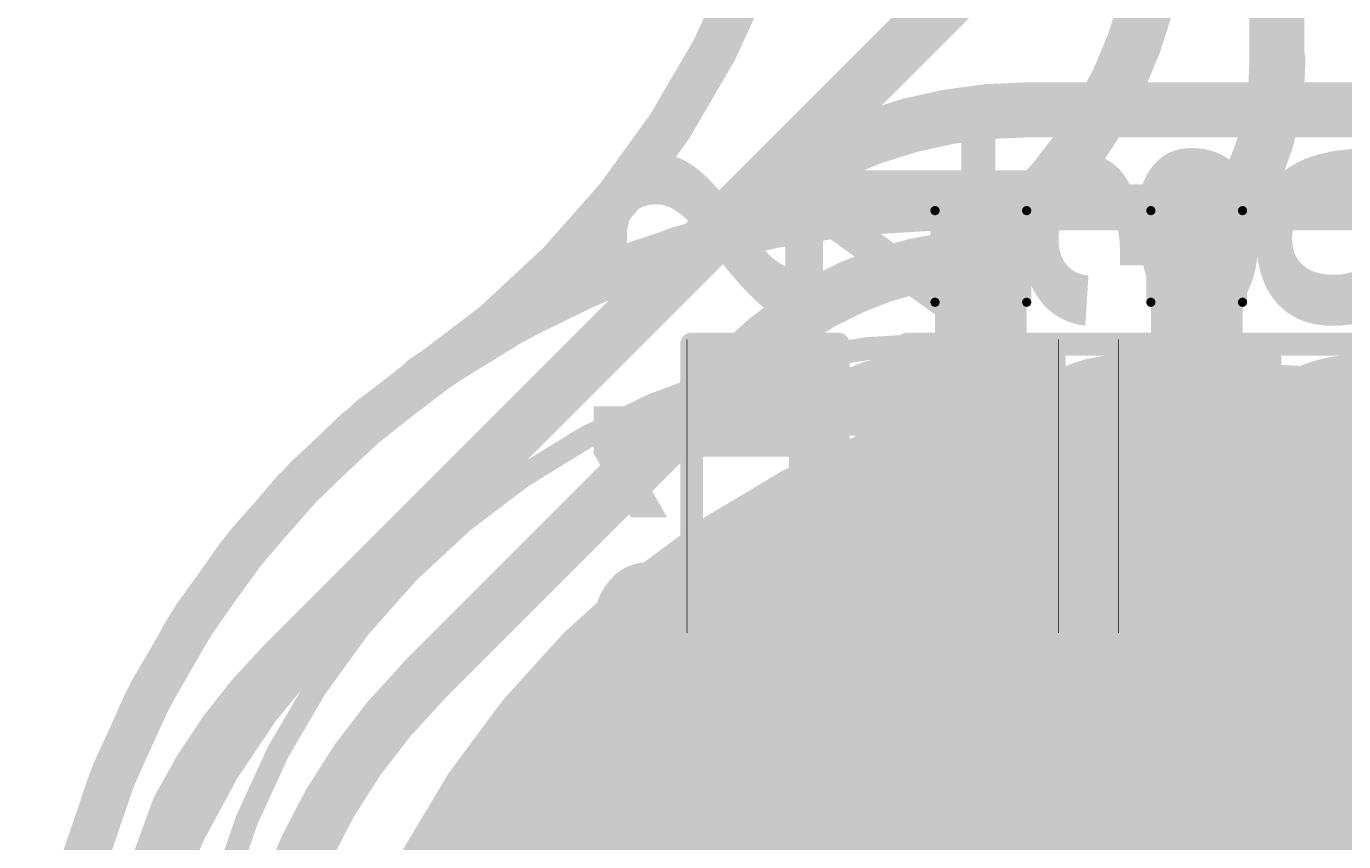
# Model space of a CAD drawing. Header units: inches. Extents: x -17 to 443, y -40 to 218.
# Drawn here: x 160.33 to 167.63, y 26.04 to 30.56 of the extents above; entities that cross this region are included whole.
import ezdxf

# ---------------------------------------------------------------- set-up
doc = ezdxf.new("R2010")
doc.units = ezdxf.units.IN
for name, color, linetype in [('Board Outline', 216, 'Continuous'), ('Bottom Layer', 5, 'Continuous'), ('Bottom Overlay', 54, 'Continuous'), ('Bottom Paste', 16, 'Continuous'), ('Bottom Solder', 6, 'Continuous'), ('Drill Drawing', 1, 'Continuous'), ('Fabrication', 76, 'Continuous'), ('Top Layer', 1, 'Continuous'), ('Top Overlay', 2, 'Continuous'), ('Top Paste', 8, 'Continuous'), ('Top Solder', 216, 'Continuous'), ('Via Holes', 16, 'Continuous')]:
    doc.layers.add(name, color=color, linetype=linetype)
doc.styles.add('Arial Black_Bold', font='', dxfattribs={"height": 0.2})
doc.styles.get('Arial Black_Bold').set_extended_font_data('Arial Black', bold=True)

# ---------------------------------------------------------------- blocks, each defined once
blk = doc.blocks.new('S______B______0402_52')
at = {"layer": 'Top Layer'}
for points in [[(-0.6985, -0.3175), (-0.6985, 0.3174999999999999), (-0.2413000000000001, 0.3175), (-0.2412999999999999, -0.3174999999999999)], [(0.2413000000000001, -0.3175), (0.2412999999999999, 0.3174999999999999), (0.6985, 0.3175), (0.6985, -0.3174999999999999)]]:
    blk.add_hatch(color=1, dxfattribs=at).paths.add_polyline_path(points)
at = {"layer": 'Top Paste'}
for points in [[(-0.6985, -0.3175), (-0.6985, 0.3174999999999999), (-0.2413000000000001, 0.3175), (-0.2412999999999999, -0.3174999999999999)], [(0.2413000000000001, -0.3175), (0.2412999999999999, 0.3174999999999999), (0.6985, 0.3175), (0.6985, -0.3174999999999999)]]:
    blk.add_hatch(color=8, dxfattribs=at).paths.add_polyline_path(points)
at = {"layer": 'Top Solder'}
for points in [[(-0.75350116, -0.3725011600000001), (-0.75350116, 0.3725011599999999), (-0.18629884, 0.3725011600000001), (-0.1862988399999999, -0.3725011599999999)], [(0.18629884, -0.3725011600000001), (0.1862988399999999, 0.3725011599999999), (0.75350116, 0.3725011600000001), (0.75350116, -0.3725011599999999)]]:
    blk.add_hatch(color=216, dxfattribs=at).paths.add_polyline_path(points)
at = {"layer": 'Top Overlay'}
for points in [[(0.7874, 0.4064, 0.127, 0.127, 0), (-0.7874, 0.4064, 0.127, 0.127, 0)], [(-0.7874, -0.4064, 0.127, 0.127, 0), (-0.7874, 0.4064, 0.127, 0.127, 0)], [(0.7874, -0.4064, 0.127, 0.127, 0), (0.7874, 0.4064, 0.127, 0.127, 0)], [(0.7874, -0.4064, 0.127, 0.127, 0), (-0.7874, -0.4064, 0.127, 0.127, 0)], [(0.8128, -0.4318, 0.0032258, 0.0032258, 0), (-0.8128, -0.4318, 0.0032258, 0.0032258, 0)]]:
    blk.add_lwpolyline(points, format="xyseb", dxfattribs=at)
for points in [[(-0.8191499999999999, 0.4064, 0.0635, 0.0635, 1), (-0.7556499999999999, 0.4064, 0.0635, 0.0635, 1)], [(-0.8191499999999999, 0.4064, 0.0635, 0.0635, 1), (-0.7556499999999999, 0.4064, 0.0635, 0.0635, 1)], [(0.7556499999999999, 0.4064, 0.0635, 0.0635, 1), (0.8191499999999999, 0.4064, 0.0635, 0.0635, 1)], [(0.7556499999999999, 0.4064, 0.0635, 0.0635, 1), (0.8191499999999999, 0.4064, 0.0635, 0.0635, 1)], [(-0.8191499999999999, -0.4064, 0.0635, 0.0635, 1), (-0.7556499999999999, -0.4064, 0.0635, 0.0635, 1)], [(-0.8191499999999999, -0.4064, 0.0635, 0.0635, 1), (-0.7556499999999999, -0.4064, 0.0635, 0.0635, 1)], [(0.7556499999999999, -0.4064, 0.0635, 0.0635, 1), (0.8191499999999999, -0.4064, 0.0635, 0.0635, 1)], [(0.7556499999999999, -0.4064, 0.0635, 0.0635, 1), (0.8191499999999999, -0.4064, 0.0635, 0.0635, 1)], [(-0.81360518, -0.4318, 0.0016129, 0.0016129, 1), (-0.8119948199999999, -0.4318, 0.0016129, 0.0016129, 1)], [(0.8119948199999999, -0.4318, 0.0016129, 0.0016129, 1), (0.81360518, -0.4318, 0.0016129, 0.0016129, 1)]]:
    blk.add_lwpolyline(points, format="xyseb", close=True, dxfattribs=at)
blk = doc.blocks.new('SEMG_PAD_B_68')
at = {"layer": 'Bottom Layer'}
h = blk.add_hatch(color=5, dxfattribs=at)
edge = h.paths.add_edge_path()
edge.add_arc((2.794e-05, -9.98718602), 5.00000016, 0, 360)
at = {"layer": 'Bottom Paste'}
h = blk.add_hatch(color=16, dxfattribs=at)
edge = h.paths.add_edge_path()
edge.add_arc((2.794e-05, -9.98718602), 5.00000016, 0, 360)
at = {"layer": 'Bottom Solder'}
h = blk.add_hatch(color=6, dxfattribs=at)
edge = h.paths.add_edge_path()
edge.add_arc((2.794e-05, -9.98718602), 5.10160016, 0, 360)
at = {"layer": 'Bottom Overlay'}
for points in [[(5.683262699999999, -10.9657134, 0.127, 0.127, -0.4142135623730934), (1.53071576, -15.21263658, 0.127, 0.127, 0)], [(1.53071576, -15.21263658, 0.127, 0.127, 0), (-1.53065988, -15.21263658, 0.127, 0.127, 0)]]:
    blk.add_lwpolyline(points, format="xyseb", dxfattribs=at)
blk.add_lwpolyline([(1.49896576, -15.21263658, 0.0635, 0.0635, 1), (1.56246576, -15.21263658, 0.0635, 0.0635, 1)], format="xyseb", close=True, dxfattribs=at)
blk.add_lwpolyline([(1.49896576, -15.21263658, 0.0635, 0.0635, 1), (1.56246576, -15.21263658, 0.0635, 0.0635, 1)], format="xyseb", close=True, dxfattribs=at)
blk = doc.blocks.new('S______B______0402_126')
at = {"layer": 'Top Layer'}
for points in [[(-0.6985, -0.3175), (-0.6985, 0.3175), (-0.2412999999999999, 0.3175), (-0.2413, -0.3175)], [(0.2412999999999999, -0.3175), (0.2413, 0.3175), (0.6985, 0.3175), (0.6985, -0.3175)]]:
    blk.add_hatch(color=1, dxfattribs=at).paths.add_polyline_path(points)
at = {"layer": 'Top Paste'}
for points in [[(-0.6985, -0.3175), (-0.6985, 0.3175), (-0.2412999999999999, 0.3175), (-0.2413, -0.3175)], [(0.2412999999999999, -0.3175), (0.2413, 0.3175), (0.6985, 0.3175), (0.6985, -0.3175)]]:
    blk.add_hatch(color=8, dxfattribs=at).paths.add_polyline_path(points)
at = {"layer": 'Top Solder'}
for points in [[(-0.75350116, -0.37250116), (-0.75350116, 0.37250116), (-0.1862988399999999, 0.37250116), (-0.18629884, -0.37250116)], [(0.1862988399999999, -0.37250116), (0.18629884, 0.37250116), (0.75350116, 0.37250116), (0.75350116, -0.37250116)]]:
    blk.add_hatch(color=216, dxfattribs=at).paths.add_polyline_path(points)
at = {"layer": 'Top Overlay'}
for points in [[(-0.7874, 0.4064, 0.127, 0.127, 0), (0.7874, 0.4064, 0.127, 0.127, 0)], [(-0.7874, 0.4064, 0.127, 0.127, 0), (-0.7874, -0.4064, 0.127, 0.127, 0)], [(0.7874, 0.4064, 0.127, 0.127, 0), (0.7874, -0.4064, 0.127, 0.127, 0)], [(-0.7874, -0.4064, 0.127, 0.127, 0), (0.7874, -0.4064, 0.127, 0.127, 0)], [(-0.8128, -0.4318, 0.0032258, 0.0032258, 0), (0.8128, -0.4318, 0.0032258, 0.0032258, 0)]]:
    blk.add_lwpolyline(points, format="xyseb", dxfattribs=at)
for points in [[(-0.8191499999999999, 0.4064, 0.0635, 0.0635, 1), (-0.7556499999999999, 0.4064, 0.0635, 0.0635, 1)], [(-0.8191499999999999, 0.4064, 0.0635, 0.0635, 1), (-0.7556499999999999, 0.4064, 0.0635, 0.0635, 1)], [(0.7556499999999999, 0.4064, 0.0635, 0.0635, 1), (0.8191499999999999, 0.4064, 0.0635, 0.0635, 1)], [(0.7556499999999999, 0.4064, 0.0635, 0.0635, 1), (0.8191499999999999, 0.4064, 0.0635, 0.0635, 1)], [(-0.8191499999999999, -0.4064, 0.0635, 0.0635, 1), (-0.7556499999999999, -0.4064, 0.0635, 0.0635, 1)], [(-0.8191499999999999, -0.4064, 0.0635, 0.0635, 1), (-0.7556499999999999, -0.4064, 0.0635, 0.0635, 1)], [(0.7556499999999999, -0.4064, 0.0635, 0.0635, 1), (0.8191499999999999, -0.4064, 0.0635, 0.0635, 1)], [(0.7556499999999999, -0.4064, 0.0635, 0.0635, 1), (0.8191499999999999, -0.4064, 0.0635, 0.0635, 1)], [(-0.81360518, -0.4318, 0.0016129, 0.0016129, 1), (-0.8119948199999999, -0.4318, 0.0016129, 0.0016129, 1)], [(0.8119948199999999, -0.4318, 0.0016129, 0.0016129, 1), (0.81360518, -0.4318, 0.0016129, 0.0016129, 1)]]:
    blk.add_lwpolyline(points, format="xyseb", close=True, dxfattribs=at)
blk = doc.blocks.new('S______B______0402_127')
at = {"layer": 'Top Layer'}
for points in [[(-0.6985, -0.3175), (-0.6985, 0.3174999999999999), (-0.2413000000000001, 0.3175), (-0.2412999999999999, -0.3174999999999999)], [(0.2413000000000001, -0.3175), (0.2412999999999999, 0.3174999999999999), (0.6985, 0.3175), (0.6985, -0.3174999999999999)]]:
    blk.add_hatch(color=1, dxfattribs=at).paths.add_polyline_path(points)
at = {"layer": 'Top Paste'}
for points in [[(-0.6985, -0.3175), (-0.6985, 0.3174999999999999), (-0.2413000000000001, 0.3175), (-0.2412999999999999, -0.3174999999999999)], [(0.2413000000000001, -0.3175), (0.2412999999999999, 0.3174999999999999), (0.6985, 0.3175), (0.6985, -0.3174999999999999)]]:
    blk.add_hatch(color=8, dxfattribs=at).paths.add_polyline_path(points)
at = {"layer": 'Top Solder'}
for points in [[(-0.75350116, -0.3725011600000001), (-0.75350116, 0.3725011599999999), (-0.18629884, 0.3725011600000001), (-0.1862988399999999, -0.3725011599999999)], [(0.18629884, -0.3725011600000001), (0.1862988399999999, 0.3725011599999999), (0.75350116, 0.3725011600000001), (0.75350116, -0.3725011599999999)]]:
    blk.add_hatch(color=216, dxfattribs=at).paths.add_polyline_path(points)
at = {"layer": 'Top Overlay'}
for points in [[(0.7874, 0.4064, 0.127, 0.127, 0), (-0.7874, 0.4064, 0.127, 0.127, 0)], [(-0.7874, -0.4064, 0.127, 0.127, 0), (-0.7874, 0.4064, 0.127, 0.127, 0)], [(0.7874, -0.4064, 0.127, 0.127, 0), (0.7874, 0.4064, 0.127, 0.127, 0)], [(0.7874, -0.4064, 0.127, 0.127, 0), (-0.7874, -0.4064, 0.127, 0.127, 0)], [(0.8128, -0.4318, 0.0032258, 0.0032258, 0), (-0.8128, -0.4318, 0.0032258, 0.0032258, 0)]]:
    blk.add_lwpolyline(points, format="xyseb", dxfattribs=at)
for points in [[(-0.8191499999999999, 0.4064, 0.0635, 0.0635, 1), (-0.7556499999999999, 0.4064, 0.0635, 0.0635, 1)], [(-0.8191499999999999, 0.4064, 0.0635, 0.0635, 1), (-0.7556499999999999, 0.4064, 0.0635, 0.0635, 1)], [(0.7556499999999999, 0.4064, 0.0635, 0.0635, 1), (0.8191499999999999, 0.4064, 0.0635, 0.0635, 1)], [(0.7556499999999999, 0.4064, 0.0635, 0.0635, 1), (0.8191499999999999, 0.4064, 0.0635, 0.0635, 1)], [(-0.8191499999999999, -0.4064, 0.0635, 0.0635, 1), (-0.7556499999999999, -0.4064, 0.0635, 0.0635, 1)], [(-0.8191499999999999, -0.4064, 0.0635, 0.0635, 1), (-0.7556499999999999, -0.4064, 0.0635, 0.0635, 1)], [(0.7556499999999999, -0.4064, 0.0635, 0.0635, 1), (0.8191499999999999, -0.4064, 0.0635, 0.0635, 1)], [(0.7556499999999999, -0.4064, 0.0635, 0.0635, 1), (0.8191499999999999, -0.4064, 0.0635, 0.0635, 1)], [(-0.81360518, -0.4318, 0.0016129, 0.0016129, 1), (-0.8119948199999999, -0.4318, 0.0016129, 0.0016129, 1)], [(0.8119948199999999, -0.4318, 0.0016129, 0.0016129, 1), (0.81360518, -0.4318, 0.0016129, 0.0016129, 1)]]:
    blk.add_lwpolyline(points, format="xyseb", close=True, dxfattribs=at)

msp = doc.modelspace()

# ---------------------------------------------------------------- hatches: boundary and pattern name
at = {"layer": 'Bottom Layer'}
h = msp.add_hatch(color=5, dxfattribs=at)
edge = h.paths.add_edge_path()
edge.add_arc((165.61729132, 29.28733537999999), 0.2999994, 0, 360)
h = msp.add_hatch(color=5, dxfattribs=at)
edge = h.paths.add_edge_path()
edge.add_arc((166.81356274, 29.28733792), 0.2999994, 0, 360)
at = {"layer": 'Top Layer'}
h = msp.add_hatch(color=1, dxfattribs=at)
edge = h.paths.add_edge_path()
edge.add_arc((165.61729132, 29.28733537999999), 0.2999994, 0, 360)
h = msp.add_hatch(color=1, dxfattribs=at)
edge = h.paths.add_edge_path()
edge.add_arc((166.81356274, 29.28733792), 0.2999994, 0, 360)
at = {"layer": 'Via Holes'}
h = msp.add_hatch(color=7, dxfattribs=at)
edge = h.paths.add_edge_path()
edge.add_arc((165.61729132, 29.28733537999999), 0.1499997, 0, 360)
h = msp.add_hatch(color=7, dxfattribs=at)
edge = h.paths.add_edge_path()
edge.add_arc((166.81356274, 29.28733792), 0.1499997, 0, 360)

# ---------------------------------------------------------------- linework, layer by layer
at = {"layer": 'Board Outline'}
for points in [[(164.70286846, 32.7922382, 0.127, 0.127, -0.2500687460615742), (162.53429266, 28.61508882, 0.127, 0.127, 0)], [(160.45509184, 24.50388038, 0.127, 0.127, -0.2441754300213252), (162.53281946, 28.61713352, 0.127, 0.127, 0)]]:
    msp.add_lwpolyline(points, format="xyseb", dxfattribs=at)
for points in [[(162.50106946, 28.61713352, 0.0635, 0.0635, 1), (162.56456946, 28.61713352, 0.0635, 0.0635, 1)], [(162.50254266, 28.61508882, 0.0635, 0.0635, 1), (162.56604266, 28.61508882, 0.0635, 0.0635, 1)]]:
    msp.add_lwpolyline(points, format="xyseb", close=True, dxfattribs=at)
at = {"layer": 'Bottom Layer'}
for points in [[(167.2572728, 30.3585499, 0.3048, 0.3048, 0), (167.2572728, 50.27112373999999, 0.3048, 0.3048, 0)], [(166.61075136, 31.10757303999999, 0.3048, 0.3048, -0.17480188857617), (165.8778242, 29.54786826, 0.3048, 0.3048, 0)], [(161.74711364, 27.01916872, 0.3048, 0.3048, 0), (165.47789358, 30.74994612, 0.3048, 0.3048, 0)], [(167.26428574, 30.37547646, 0.3048, 0.3048, -0.198912367379658), (166.81356274, 29.28733537999999, 0.3048, 0.3048, 0)], [(167.2572728, 30.3585499, 0.3048, 0.3048, -0.198912367379658), (166.81356274, 29.28733792, 0.3048, 0.3048, 0)], [(165.61729132, 29.28733537999999, 0.3048, 0.3048, 0), (165.8778242, 29.54786826, 0.3048, 0.3048, 0)], [(164.29397418, 28.69967844, 0.3048, 0.3048, -0.1858357086399626), (165.61729132, 29.28733537999999, 0.3048, 0.3048, 0)], [(162.52660408, 26.93230834, 0.3048, 0.3048, 0), (164.29397418, 28.69967844, 0.3048, 0.3048, 0)], [(161.17894866, 26.23671918, 0.3048, 0.3048, -0.07877396736360434), (161.74658024, 27.01863532, 0.3048, 0.3048, 0)], [(161.74658024, 27.01863532, 0.3048, 0.3048, -6.112010334763618e-05), (161.74711364, 27.01916872, 0.3048, 0.3048, 0)], [(161.57436316, 24.63168048, 0.3048, 0.3048, -0.1989795431283382), (162.52660408, 26.92974548, 0.3048, 0.3048, 0)], [(161.04258876, 25.8675378, 0.3048, 0.3048, 0), (161.17029234, 26.21957164, 0.3048, 0.3048, 0)], [(161.17029234, 26.21957418, 0.3048, 0.3048, 0), (161.17029742, 26.21958688, 0.3048, 0.3048, 0)], [(161.17029234, 26.21957164, 0.3048, 0.3048, 0), (161.17029488, 26.21957926, 0.3048, 0.3048, 0)], [(161.17029234, 26.21957164, 0.3048, 0.3048, 0), (161.17029234, 26.21957418, 0.3048, 0.3048, 0)], [(161.17029996, 26.21958688, 0.3048, 0.3048, -0.00155508119086942), (161.17894866, 26.23671918, 0.3048, 0.3048, 0)]]:
    msp.add_lwpolyline(points, format="xyseb", dxfattribs=at)
for points in [[(167.18808574, 30.37547646, 0.1524, 0.1524, 1), (167.34048574, 30.37547646, 0.1524, 0.1524, 1)], [(167.1810728, 30.3585499, 0.1524, 0.1524, 1), (167.3334728, 30.3585499, 0.1524, 0.1524, 1)], [(167.1810728, 30.3585499, 0.1524, 0.1524, 1), (167.3334728, 30.3585499, 0.1524, 0.1524, 1)], [(165.8016242, 29.54786826, 0.1524, 0.1524, 1), (165.9540242, 29.54786826, 0.1524, 0.1524, 1)], [(165.8016242, 29.54786826, 0.1524, 0.1524, 1), (165.9540242, 29.54786826, 0.1524, 0.1524, 1)], [(165.54109132, 29.28733537999999, 0.1524, 0.1524, 1), (165.69349132, 29.28733537999999, 0.1524, 0.1524, 1)], [(165.54109132, 29.28733537999999, 0.1524, 0.1524, 1), (165.69349132, 29.28733537999999, 0.1524, 0.1524, 1)], [(166.73736274, 29.28733792, 0.1524, 0.1524, 1), (166.88976274, 29.28733792, 0.1524, 0.1524, 1)], [(166.73736274, 29.28733537999999, 0.1524, 0.1524, 1), (166.88976274, 29.28733537999999, 0.1524, 0.1524, 1)], [(164.21777418, 28.69967844, 0.1524, 0.1524, 1), (164.37017418, 28.69967844, 0.1524, 0.1524, 1)], [(164.21777418, 28.69967844, 0.1524, 0.1524, 1), (164.37017418, 28.69967844, 0.1524, 0.1524, 1)], [(161.67038024, 27.01863532, 0.1524, 0.1524, 1), (161.82278024, 27.01863532, 0.1524, 0.1524, 1)], [(161.67038024, 27.01863532, 0.1524, 0.1524, 1), (161.82278024, 27.01863532, 0.1524, 0.1524, 1)], [(161.67091364, 27.01916872, 0.1524, 0.1524, 1), (161.82331364, 27.01916872, 0.1524, 0.1524, 1)], [(161.67091364, 27.01916872, 0.1524, 0.1524, 1), (161.82331364, 27.01916872, 0.1524, 0.1524, 1)], [(162.45040408, 26.93230834, 0.1524, 0.1524, 1), (162.60280408, 26.93230834, 0.1524, 0.1524, 1)], [(162.45040408, 26.92974548, 0.1524, 0.1524, 1), (162.60280408, 26.92974548, 0.1524, 0.1524, 1)], [(161.09409234, 26.21957418, 0.1524, 0.1524, 1), (161.24649234, 26.21957418, 0.1524, 0.1524, 1)], [(161.09409234, 26.21957418, 0.1524, 0.1524, 1), (161.24649234, 26.21957418, 0.1524, 0.1524, 1)], [(161.09409234, 26.21957164, 0.1524, 0.1524, 1), (161.24649234, 26.21957164, 0.1524, 0.1524, 1)], [(161.09409234, 26.21957164, 0.1524, 0.1524, 1), (161.24649234, 26.21957164, 0.1524, 0.1524, 1)], [(161.09409234, 26.21957164, 0.1524, 0.1524, 1), (161.24649234, 26.21957164, 0.1524, 0.1524, 1)], [(161.09409488, 26.21957926, 0.1524, 0.1524, 1), (161.24649488, 26.21957926, 0.1524, 0.1524, 1)], [(161.09409742, 26.21958688, 0.1524, 0.1524, 1), (161.24649742, 26.21958688, 0.1524, 0.1524, 1)], [(161.09409996, 26.21958688, 0.1524, 0.1524, 1), (161.24649996, 26.21958688, 0.1524, 0.1524, 1)], [(161.10274866, 26.23671918, 0.1524, 0.1524, 1), (161.25514866, 26.23671918, 0.1524, 0.1524, 1)], [(161.10274866, 26.23671918, 0.1524, 0.1524, 1), (161.25514866, 26.23671918, 0.1524, 0.1524, 1)]]:
    msp.add_lwpolyline(points, format="xyseb", close=True, dxfattribs=at)
at = {"layer": 'Drill Drawing'}
for points in [[(165.36329132, 29.54133538, 0.0508, 0.0508, 0), (165.87129132, 29.54133538, 0.0508, 0.0508, 0)], [(165.36329132, 29.03333538, 0.0508, 0.0508, 0), (165.36329132, 29.54133538, 0.0508, 0.0508, 0)], [(165.87129132, 29.03333538, 0.0508, 0.0508, 0), (165.87129132, 29.54133538, 0.0508, 0.0508, 0)], [(166.55956274, 29.54133792, 0.0508, 0.0508, 0), (167.06756274, 29.54133792, 0.0508, 0.0508, 0)], [(166.55956274, 29.03333792, 0.0508, 0.0508, 0), (166.55956274, 29.54133792, 0.0508, 0.0508, 0)], [(167.06756274, 29.03333792, 0.0508, 0.0508, 0), (167.06756274, 29.54133792, 0.0508, 0.0508, 0)], [(165.36329132, 29.03333538, 0.0508, 0.0508, 0), (165.87129132, 29.03333538, 0.0508, 0.0508, 0)], [(166.55956274, 29.03333792, 0.0508, 0.0508, 0), (167.06756274, 29.03333792, 0.0508, 0.0508, 0)]]:
    msp.add_lwpolyline(points, format="xyseb", dxfattribs=at)
for points in [[(165.35059132, 29.54133538, 0.0254, 0.0254, 1), (165.37599132, 29.54133538, 0.0254, 0.0254, 1)], [(165.35059132, 29.54133538, 0.0254, 0.0254, 1), (165.37599132, 29.54133538, 0.0254, 0.0254, 1)], [(165.85859132, 29.54133538, 0.0254, 0.0254, 1), (165.88399132, 29.54133538, 0.0254, 0.0254, 1)], [(165.85859132, 29.54133538, 0.0254, 0.0254, 1), (165.88399132, 29.54133538, 0.0254, 0.0254, 1)], [(166.54686274, 29.54133792, 0.0254, 0.0254, 1), (166.57226274, 29.54133792, 0.0254, 0.0254, 1)], [(166.54686274, 29.54133792, 0.0254, 0.0254, 1), (166.57226274, 29.54133792, 0.0254, 0.0254, 1)], [(167.05486274, 29.54133792, 0.0254, 0.0254, 1), (167.08026274, 29.54133792, 0.0254, 0.0254, 1)], [(167.05486274, 29.54133792, 0.0254, 0.0254, 1), (167.08026274, 29.54133792, 0.0254, 0.0254, 1)], [(165.35059132, 29.03333538, 0.0254, 0.0254, 1), (165.37599132, 29.03333538, 0.0254, 0.0254, 1)], [(165.35059132, 29.03333538, 0.0254, 0.0254, 1), (165.37599132, 29.03333538, 0.0254, 0.0254, 1)], [(165.85859132, 29.03333538, 0.0254, 0.0254, 1), (165.88399132, 29.03333538, 0.0254, 0.0254, 1)], [(165.85859132, 29.03333538, 0.0254, 0.0254, 1), (165.88399132, 29.03333538, 0.0254, 0.0254, 1)], [(166.54686274, 29.03333792, 0.0254, 0.0254, 1), (166.57226274, 29.03333792, 0.0254, 0.0254, 1)], [(166.54686274, 29.03333792, 0.0254, 0.0254, 1), (166.57226274, 29.03333792, 0.0254, 0.0254, 1)], [(167.05486274, 29.03333792, 0.0254, 0.0254, 1), (167.08026274, 29.03333792, 0.0254, 0.0254, 1)], [(167.05486274, 29.03333792, 0.0254, 0.0254, 1), (167.08026274, 29.03333792, 0.0254, 0.0254, 1)]]:
    msp.add_lwpolyline(points, format="xyseb", close=True, dxfattribs=at)
at = {"layer": 'Fabrication'}
for points in [[(164.70286846, 32.7922382, 0.254, 0.254, -0.2500687460615742), (162.53429266, 28.61508882, 0.254, 0.254, 0)], [(160.45489626, 24.5038118, 0.254, 0.254, -0.414213562373093), (165.39840428, 29.55967418, 0.254, 0.254, 0)], [(162.5254306, 28.61507612, 0.254, 0.254, -0.1546127337349249), (165.3940431, 29.55944304, 0.254, 0.254, 0)], [(165.3940431, 29.55944304, 0.254, 0.254, 0), (168.47339686, 29.55944304, 0.254, 0.254, 0)], [(165.39840428, 29.55967418, 0.254, 0.254, 0), (168.47775804, 29.55967418, 0.254, 0.254, 0)], [(160.45509184, 24.50388038, 0.254, 0.254, -0.2441754300213252), (162.53281946, 28.61713352, 0.254, 0.254, 0)]]:
    msp.add_lwpolyline(points, format="xyseb", dxfattribs=at)
for points in [[(165.3305431, 29.55944304, 0.127, 0.127, 1), (165.4575431, 29.55944304, 0.127, 0.127, 1)], [(165.3305431, 29.55944304, 0.127, 0.127, 1), (165.4575431, 29.55944304, 0.127, 0.127, 1)], [(165.33490428, 29.55967418, 0.127, 0.127, 1), (165.46190428, 29.55967418, 0.127, 0.127, 1)], [(165.33490428, 29.55967418, 0.127, 0.127, 1), (165.46190428, 29.55967418, 0.127, 0.127, 1)], [(171.93185324, 23.57603616, 0.254, 0.254, 1), (161.93185292, 23.57603616, 0.254, 0.254, 1)], [(162.4619306, 28.61507612, 0.127, 0.127, 1), (162.5889306, 28.61507612, 0.127, 0.127, 1)], [(162.46931946, 28.61713352, 0.127, 0.127, 1), (162.59631946, 28.61713352, 0.127, 0.127, 1)], [(162.47079266, 28.61508882, 0.127, 0.127, 1), (162.59779266, 28.61508882, 0.127, 0.127, 1)]]:
    msp.add_lwpolyline(points, format="xyseb", close=True, dxfattribs=at)
at = {"layer": 'Top Layer'}
for points in [[(164.08413208, 29.35618716, 0.3048, 0.3048, -0.198912367379658), (165.88018386, 30.10013538, 0.3048, 0.3048, 0)], [(165.88018386, 30.10013538, 0.3048, 0.3048, 0), (168.74547912, 30.10013538, 0.3048, 0.3048, 0)], [(161.83906164, 27.11111672, 0.3048, 0.3048, 0), (164.08413208, 29.35618716, 0.3048, 0.3048, 0)], [(165.61729132, 28.56013592, 0.508, 0.508, 0), (165.61729132, 29.28733537999999, 0.508, 0.508, 0)], [(166.81356274, 28.56013846, 0.508, 0.508, 0), (166.81356274, 29.28733792, 0.508, 0.508, 0)], [(164.4210199, 28.48393592, 0.3809999999999999, 0.3809999999999999, 0), (165.61729132, 28.48393592, 0.3809999999999999, 0.3809999999999999, 0)], [(166.81356274, 28.48393592, 0.3048, 0.3048, 0), (166.97866274, 28.40773592, 0.3048, 0.3048, 0)], [(166.97866274, 28.40773592, 0.3048, 0.3048, 0), (167.369109, 28.00156706, 0.3048, 0.3048, 0)], [(167.36911154, 28.00156706, 0.3048, 0.3048, -0.1899414445800947), (167.46122718, 27.77763558, 0.3048, 0.3048, 0)], [(167.46122464, 27.77763558, 0.3048, 0.3048, 0), (167.46206538, 27.72113074, 0.3048, 0.3048, 0)], [(167.46206538, 25.32406924, 0.3048, 0.3048, 0), (167.46206538, 27.72113074, 0.3048, 0.3048, 0)], [(164.4210199, 23.39174392, 0.508, 0.508, 0), (164.4210199, 27.49565494, 0.508, 0.508, 0)], [(164.37117494, 27.4184999, 0.3048, 0.3048, 0), (164.37117494, 27.54413592, 0.3048, 0.3048, 0)], [(165.61729132, 27.54413592, 0.3048, 0.3048, -0.1989123479952574), (166.33096274, 25.82118026, 0.3048, 0.3048, 0)], [(166.81356274, 27.54413338, 0.3048, 0.3048, 0), (166.82852842, 27.54413338, 0.3048, 0.3048, 0)], [(166.82852842, 27.54413338, 0.3048, 0.3048, 0), (166.90472842, 27.46793338, 0.3048, 0.3048, 0)], [(166.90472842, 19.37577786, 0.3048, 0.3048, 0), (166.90472842, 27.46793338, 0.3048, 0.3048, 0)], [(161.0179533, 25.75145726, 0.3048, 0.3048, -0.09433977142784497), (161.8390591, 27.11111418, 0.3048, 0.3048, 0)]]:
    msp.add_lwpolyline(points, format="xyseb", dxfattribs=at)
for points in [[(165.80398386, 30.10013538, 0.1524, 0.1524, 1), (165.95638386, 30.10013538, 0.1524, 0.1524, 1)], [(165.80398386, 30.10013538, 0.1524, 0.1524, 1), (165.95638386, 30.10013538, 0.1524, 0.1524, 1)], [(164.00793208, 29.35618716, 0.1524, 0.1524, 1), (164.16033208, 29.35618716, 0.1524, 0.1524, 1)], [(164.00793208, 29.35618716, 0.1524, 0.1524, 1), (164.16033208, 29.35618716, 0.1524, 0.1524, 1)], [(165.49029132, 29.28733537999999, 0.254, 0.254, 1), (165.74429132, 29.28733537999999, 0.254, 0.254, 1)], [(166.68656274, 29.28733792, 0.254, 0.254, 1), (166.94056274, 29.28733792, 0.254, 0.254, 1)], [(165.49029132, 28.56013592, 0.254, 0.254, 1), (165.74429132, 28.56013592, 0.254, 0.254, 1)], [(166.68656274, 28.56013846, 0.254, 0.254, 1), (166.94056274, 28.56013846, 0.254, 0.254, 1)], [(164.3257699, 28.48393592, 0.1905, 0.1905, 1), (164.5162699, 28.48393592, 0.1905, 0.1905, 1)], [(165.52204132, 28.48393592, 0.1905, 0.1905, 1), (165.71254132, 28.48393592, 0.1905, 0.1905, 1)], [(166.73736274, 28.48393592, 0.1524, 0.1524, 1), (166.88976274, 28.48393592, 0.1524, 0.1524, 1)], [(166.90246274, 28.40773592, 0.1524, 0.1524, 1), (167.05486274, 28.40773592, 0.1524, 0.1524, 1)], [(166.90246274, 28.40773592, 0.1524, 0.1524, 1), (167.05486274, 28.40773592, 0.1524, 0.1524, 1)], [(167.292909, 28.00156706, 0.1524, 0.1524, 1), (167.445309, 28.00156706, 0.1524, 0.1524, 1)], [(167.29291154, 28.00156706, 0.1524, 0.1524, 1), (167.44531154, 28.00156706, 0.1524, 0.1524, 1)], [(167.38502464, 27.77763558, 0.1524, 0.1524, 1), (167.53742464, 27.77763558, 0.1524, 0.1524, 1)], [(167.38502718, 27.77763558, 0.1524, 0.1524, 1), (167.53742718, 27.77763558, 0.1524, 0.1524, 1)], [(167.38586538, 27.72113074, 0.1524, 0.1524, 1), (167.53826538, 27.72113074, 0.1524, 0.1524, 1)], [(167.38586538, 27.72113074, 0.1524, 0.1524, 1), (167.53826538, 27.72113074, 0.1524, 0.1524, 1)], [(164.2940199, 27.49565494, 0.254, 0.254, 1), (164.5480199, 27.49565494, 0.254, 0.254, 1)], [(164.29497494, 27.54413592, 0.1524, 0.1524, 1), (164.44737494, 27.54413592, 0.1524, 0.1524, 1)], [(165.54109132, 27.54413592, 0.1524, 0.1524, 1), (165.69349132, 27.54413592, 0.1524, 0.1524, 1)], [(166.73736274, 27.54413338, 0.1524, 0.1524, 1), (166.88976274, 27.54413338, 0.1524, 0.1524, 1)], [(166.75232842, 27.54413338, 0.1524, 0.1524, 1), (166.90472842, 27.54413338, 0.1524, 0.1524, 1)], [(166.75232842, 27.54413338, 0.1524, 0.1524, 1), (166.90472842, 27.54413338, 0.1524, 0.1524, 1)], [(166.82852842, 27.46793338, 0.1524, 0.1524, 1), (166.98092842, 27.46793338, 0.1524, 0.1524, 1)], [(166.82852842, 27.46793338, 0.1524, 0.1524, 1), (166.98092842, 27.46793338, 0.1524, 0.1524, 1)], [(164.29497494, 27.4184999, 0.1524, 0.1524, 1), (164.44737494, 27.4184999, 0.1524, 0.1524, 1)], [(161.7628591, 27.11111418, 0.1524, 0.1524, 1), (161.9152591, 27.11111418, 0.1524, 0.1524, 1)], [(161.76286164, 27.11111672, 0.1524, 0.1524, 1), (161.91526164, 27.11111672, 0.1524, 0.1524, 1)]]:
    msp.add_lwpolyline(points, format="xyseb", close=True, dxfattribs=at)

# ---------------------------------------------------------------- block references
for name, p, rotation in [('SEMG_PAD_B_68', (166.93188102, 13.58885014), 180), ('S______B______0402_52', (164.4210199, 28.01403592), 270), ('S______B______0402_126', (165.61729132, 28.01403338), 90), ('S______B______0402_127', (166.81356274, 28.01403338), 270)]:
    msp.add_blockref(name, p, dxfattribs=dict(rotation=rotation))

# ---------------------------------------------------------------- texts
at = {"layer": 'Top Overlay', "style": 'Arial Black_Bold'}
for s, p in [('SB304', (165.95551264, 23.7530767)), ('SB312', (164.74255088, 23.7530767)), ('SB303', (167.13509372, 23.7530767)), ('SB309', (168.43296768, 23.75307924))]:
    msp.add_text(s, height=1.27, rotation=90, dxfattribs=at).set_placement(p)

doc.saveas('drawing.dxf')
